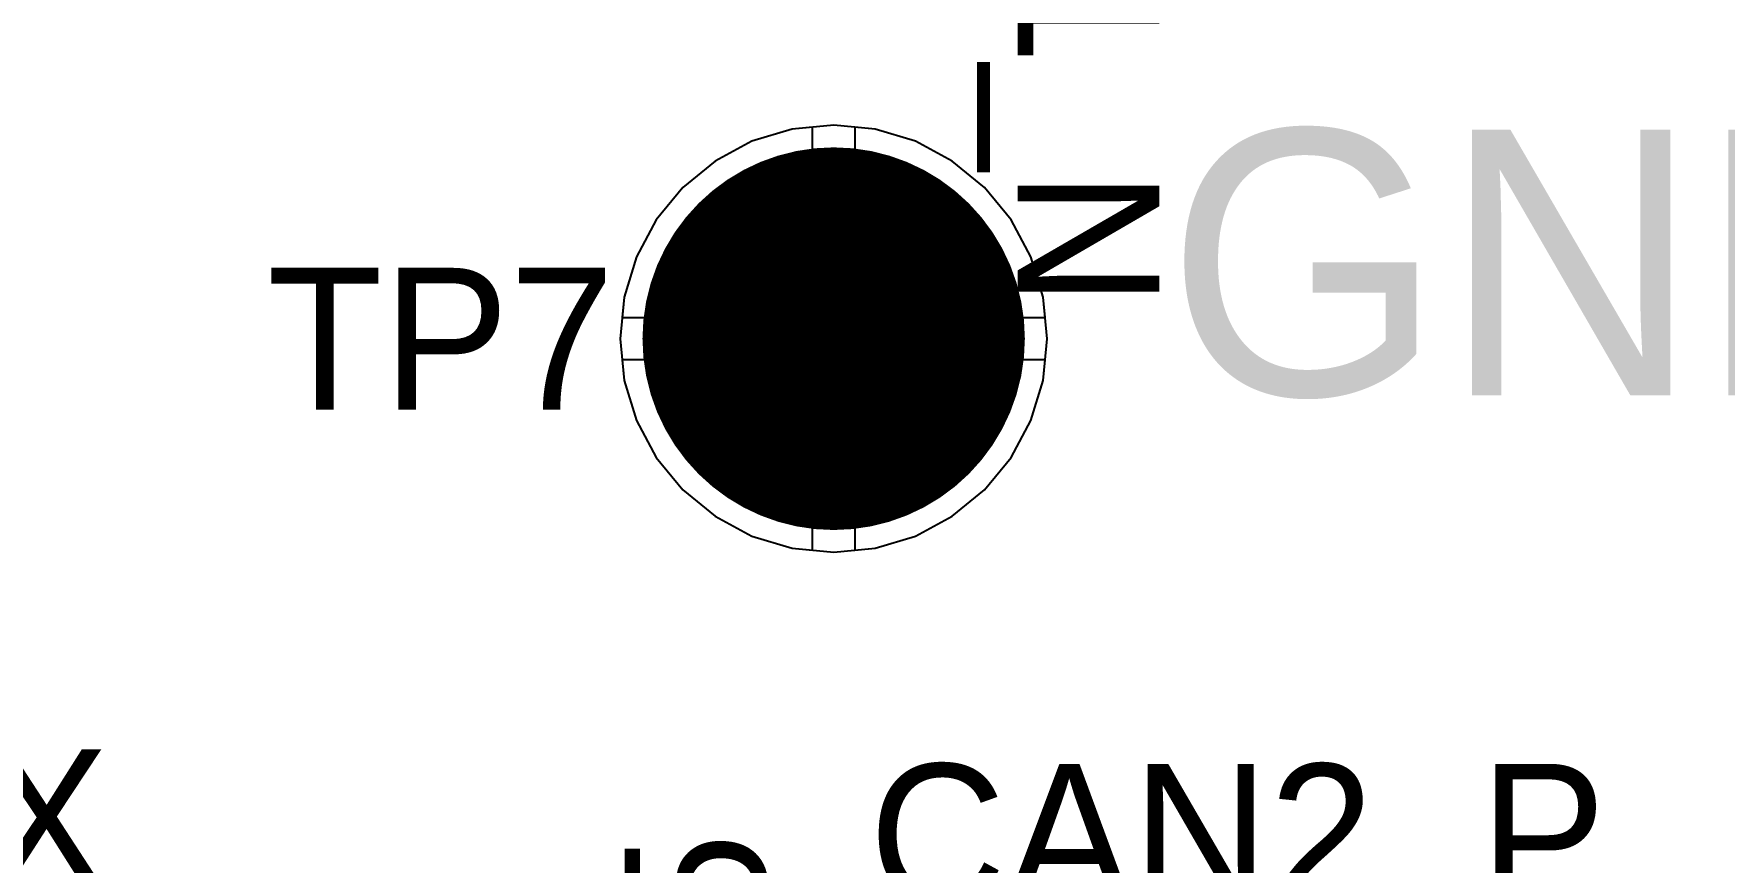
# Model space of a CAD drawing. Header units: millimetres. Extents: x 0 to 3.1, y 0 to 2.57.
# Drawn here: x 1.5501 to 2.0275, y 1.1063 to 1.34 of the extents above; entities that cross this region are included whole.
import ezdxf

# ---------------------------------------------------------------- set-up
doc = ezdxf.new("R2010")
doc.units = ezdxf.units.MM
doc.header["$MEASUREMENT"] = 0
for name, color, linetype in [('BottomLayer', 5, 'Continuous'), ('BottomSolder', 6, 'Continuous'), ('MultiLayer', 9, 'Continuous'), ('PadHoleLayer', 156, 'Continuous'), ('TopLayer', 1, 'Continuous'), ('TopOverlay', 2, 'Continuous'), ('TopSolder', 216, 'Continuous')]:
    doc.layers.add(name, color=color, linetype=linetype)

# ---------------------------------------------------------------- blocks, each defined once
blk = doc.blocks.new('TESTPOINT_LOOP_3')
at = {"layer": 'BottomLayer', "const_width": 0.05}
blk.add_lwpolyline([(-0.025, 0, 1), (0.025, 0, 1)], format="xyb", close=True, dxfattribs=at)
at = {"layer": 'BottomSolder', "const_width": 0.054}
blk.add_lwpolyline([(-0.027, 0, 1), (0.027, 0, 1)], format="xyb", close=True, dxfattribs=at)
at = {"layer": 'MultiLayer', "const_width": 0.05}
blk.add_lwpolyline([(-0.025, 0, 1), (0.025, 0, 1)], format="xyb", close=True, dxfattribs=at)
at = {"layer": 'PadHoleLayer', "const_width": 0.02008}
blk.add_lwpolyline([(-0.01004, 0, 1), (0.01004, 0, 1)], format="xyb", close=True, dxfattribs=at)
at = {"layer": 'TopLayer', "const_width": 0.05}
blk.add_lwpolyline([(-0.025, 0, 1), (0.025, 0, 1)], format="xyb", close=True, dxfattribs=at)
at = {"layer": 'TopSolder', "const_width": 0.054}
blk.add_lwpolyline([(-0.027, 0, 1), (0.027, 0, 1)], format="xyb", close=True, dxfattribs=at)

msp = doc.modelspace()

# ---------------------------------------------------------------- linework, layer by layer
at = {"layer": 'BottomLayer'}
for p, q in [((1.76424, 1.31313), (1.75293, 1.3097)), ((1.77, 1.3137), (1.76424, 1.31313)), ((1.77, 1.26), (1.77, 1.3137)), ((1.78776, 1.31313), (1.782, 1.3137)), ((1.782, 1.3137), (1.782, 1.26)), ((1.79907, 1.3097), (1.78776, 1.31313)), ((1.75293, 1.3097), (1.7425, 1.30413)), ((1.8095, 1.30413), (1.79907, 1.3097)), ((1.7425, 1.30413), (1.73337, 1.29663)), ((1.81863, 1.29663), (1.8095, 1.30413)), ((1.73337, 1.29663), (1.72587, 1.2875)), ((1.82613, 1.2875), (1.81863, 1.29663)), ((1.72587, 1.2875), (1.7203, 1.27707)), ((1.8317, 1.27707), (1.82613, 1.2875)), ((1.7203, 1.27707), (1.71687, 1.26576)), ((1.83513, 1.26576), (1.8317, 1.27707)), ((1.71687, 1.26576), (1.7163, 1.26)), ((1.8357, 1.26), (1.83513, 1.26576)), ((1.7163, 1.26), (1.77, 1.26)), ((1.782, 1.26), (1.8357, 1.26)), ((1.77, 1.248), (1.7163, 1.248)), ((1.7163, 1.248), (1.71687, 1.24224)), ((1.77, 1.1943), (1.77, 1.248)), ((1.8357, 1.248), (1.782, 1.248)), ((1.782, 1.248), (1.782, 1.1943)), ((1.83513, 1.24224), (1.8357, 1.248)), ((1.71687, 1.24224), (1.7203, 1.23093)), ((1.8317, 1.23093), (1.83513, 1.24224)), ((1.7203, 1.23093), (1.72587, 1.2205)), ((1.82613, 1.2205), (1.8317, 1.23093)), ((1.72587, 1.2205), (1.73337, 1.21137)), ((1.81863, 1.21137), (1.82613, 1.2205)), ((1.73337, 1.21137), (1.7425, 1.20387)), ((1.8095, 1.20387), (1.81863, 1.21137)), ((1.7425, 1.20387), (1.75293, 1.1983)), ((1.79907, 1.1983), (1.8095, 1.20387)), ((1.75293, 1.1983), (1.76424, 1.19487)), ((1.78776, 1.19487), (1.79907, 1.1983)), ((1.76424, 1.19487), (1.77, 1.1943)), ((1.782, 1.1943), (1.78776, 1.19487))]:
    msp.add_line(p, q, dxfattribs=at)
at = {"layer": 'TopLayer'}
for p, q in [((1.76424, 1.31313), (1.75293, 1.3097)), ((1.776, 1.31429), (1.76424, 1.31313)), ((1.78776, 1.31313), (1.776, 1.31429)), ((1.79907, 1.3097), (1.78776, 1.31313)), ((1.75293, 1.3097), (1.7425, 1.30413)), ((1.8095, 1.30413), (1.79907, 1.3097)), ((1.7425, 1.30413), (1.73337, 1.29663)), ((1.81863, 1.29663), (1.8095, 1.30413)), ((1.73337, 1.29663), (1.72587, 1.2875)), ((1.82613, 1.2875), (1.81863, 1.29663)), ((1.72587, 1.2875), (1.7203, 1.27707)), ((1.8317, 1.27707), (1.82613, 1.2875)), ((1.7203, 1.27707), (1.71687, 1.26576)), ((1.83513, 1.26576), (1.8317, 1.27707)), ((1.71687, 1.26576), (1.71571, 1.254)), ((1.83629, 1.254), (1.83513, 1.26576)), ((1.71571, 1.254), (1.71687, 1.24224)), ((1.83513, 1.24224), (1.83629, 1.254)), ((1.71687, 1.24224), (1.7203, 1.23093)), ((1.8317, 1.23093), (1.83513, 1.24224)), ((1.7203, 1.23093), (1.72587, 1.2205)), ((1.82613, 1.2205), (1.8317, 1.23093)), ((1.72587, 1.2205), (1.73337, 1.21137)), ((1.81863, 1.21137), (1.82613, 1.2205)), ((1.73337, 1.21137), (1.7425, 1.20387)), ((1.8095, 1.20387), (1.81863, 1.21137)), ((1.7425, 1.20387), (1.75293, 1.1983)), ((1.79907, 1.1983), (1.8095, 1.20387)), ((1.75293, 1.1983), (1.76424, 1.19487)), ((1.78776, 1.19487), (1.79907, 1.1983)), ((1.76424, 1.19487), (1.776, 1.19371)), ((1.776, 1.19371), (1.78776, 1.19487))]:
    msp.add_line(p, q, dxfattribs=at)

# ---------------------------------------------------------------- block references
msp.add_blockref('TESTPOINT_LOOP_3', (1.776, 1.254))

# ---------------------------------------------------------------- texts
at = {"layer": 'TopOverlay'}
for s, height, rotation, p in [('CAN1_N', 0.04, 270, (1.828, 1.474)), ('GND', 0.075, 360, (1.87, 1.238)), ('CAN2_TX', 0.04, 360, (1.33061, 1.09814)), ('CAN2_P', 0.04, 360, (1.786, 1.094)), ('C5', 0.04, 90, (1.757, 1.04612))]:
    msp.add_text(s, height=height, rotation=rotation, dxfattribs=at).set_placement(p)
msp.add_text('TP7', height=0.04, dxfattribs=at).set_placement((1.616, 1.234))

doc.saveas('drawing.dxf')
